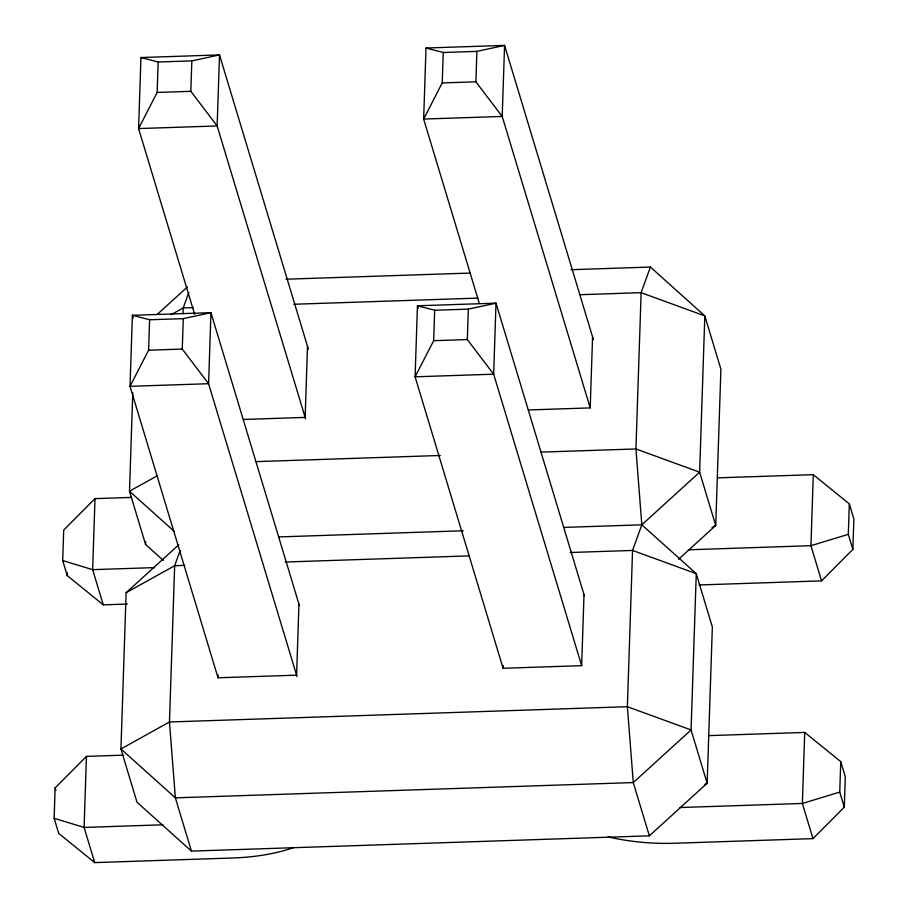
<?xml version="1.0" encoding="UTF-8"?>
<svg xmlns="http://www.w3.org/2000/svg" width="908" height="908" viewBox="0 0 908 908"><rect width="100%" height="100%" fill="white"/><g stroke="black" fill="none" stroke-linecap="round" stroke-linejoin="round"><path stroke-width="1.36" d="M293.012 847.811A118.971 52.789 1.9 0 1 232.754 857.992L94.704 862.6L58.68 833.374L54.128 818.301L55.138 787.86L86.453 756.387L123.068 755.161M127.222 604.047L103.274 604.841L67.249 575.615L62.697 560.542L63.708 530.102L95.011 498.628L131.637 497.414M67.249 575.615L67.34 572.857M86.453 756.387L84.092 827.426L94.704 862.6M95.011 498.628L92.65 569.668L103.274 604.841M308.334 349.126L219.509 54.911L140.944 57.533L138.583 128.573L194.664 314.316M178.774 544.789L126.133 592.697L120.934 748.975L137.017 802.241L191.452 851.114L649.356 835.837L707.15 783.218L712.349 626.94L696.266 573.674L641.831 524.813L635.929 448.949L641.127 292.671L650.4 267.054L571.007 269.699M132.772 392.665L129.504 491.217L145.586 544.494L163.383 560.463M297.007 676.562L208.59 383.709L130.026 386.32L148.594 350.204L149.604 319.764L132.386 315.292L130.026 386.32L218.034 677.822M305.565 418.804L217.148 125.951L138.583 128.573L157.152 92.446L158.174 62.005L140.944 57.533M145.586 544.494L145.677 541.667M183.041 313.578L183.223 307.948L188.785 292.58M133.204 318.004L132.386 315.292L210.951 312.67L208.59 383.709L182.258 349.081L183.28 318.64L210.951 312.67L299.368 605.523M190.828 91.322L191.838 60.881L219.509 54.911L217.148 125.951L190.828 91.322L157.152 92.446M218.113 674.996L218.022 677.788L296.587 675.166L298.948 604.126M307.506 346.368L305.145 417.408L243.423 419.462M593.401 339.615L504.576 45.4L426.011 48.022L423.65 119.062L479.322 303.454M503.18 665.485L503.089 668.277L581.653 665.655L493.657 374.198L415.092 376.809L433.661 340.693L434.671 310.252L417.453 305.78L415.092 376.809L503.1 668.311M528.49 409.951L590.211 407.896L502.215 116.44L423.65 119.062L442.219 82.934L443.24 52.494L426.011 48.022M418.27 308.493L417.453 305.78L496.018 303.159L493.657 374.198L467.325 339.569L468.335 309.129L496.018 303.159L584.434 596.011M475.894 81.811L476.904 51.37L504.576 45.4L502.215 116.44L475.894 81.811L442.219 82.934M581.653 665.655L584.014 594.615M590.211 407.896L592.572 336.857M708.944 735.616L804.726 732.427L802.366 803.455L812.989 838.629L674.939 843.237A118.971 52.789 1.9 0 1 608.099 836.847M717.502 477.858L813.296 474.668L810.935 545.697L821.547 580.882L699.001 584.968M812.989 838.629L844.292 807.167L839.741 792.094L840.751 761.642L804.726 732.427M821.547 580.882L852.862 549.408L848.31 534.335L849.32 503.883L813.296 474.668M844.292 807.167L845.303 776.726L840.751 761.642M852.862 549.408L853.872 518.967L849.32 503.883M180.227 550.339L174.665 565.707L169.467 721.985L175.369 797.848L191.452 851.114M650.4 267.054L704.824 315.916L699.637 472.194L641.831 524.813L632.558 550.43L627.371 706.708L633.273 782.571L649.356 835.837M157.402 314.27L187.332 287.03M678.56 559.283L715.72 525.471L720.907 369.193L704.824 315.916L641.127 292.671L580.167 294.703M171.09 314.69L183.223 307.948L193.154 307.619M157.413 475.701L129.504 491.217L174.518 531.634M126.133 592.697L174.665 565.707L184.585 565.366M712.076 527.491L715.72 525.471L699.637 472.194L635.929 448.949L540.952 452.116M704.733 784.569L707.15 783.218L691.067 729.953L696.266 573.674L632.558 550.43L570.19 552.507M848.31 534.335L810.935 545.697L688.378 549.794M839.741 792.094L802.366 803.455L679.82 807.541M158.174 62.005L191.838 60.881M443.24 52.494L476.904 51.37M286.065 279.21L470.355 273.058M293.806 304.259L478.096 298.108M149.604 319.764L183.28 318.64M434.671 310.252L468.335 309.129M148.594 350.204L182.258 349.081M433.661 340.693L467.325 339.569M255.999 461.627L440.301 455.476M278.915 536.923L463.216 530.771M563.868 527.412L641.831 524.813M285.237 562.018L469.538 555.866M154.632 567.602L92.65 569.668L62.697 560.542M162.975 824.793L84.092 827.426L54.128 818.301M55.138 787.86L55.899 790.369M691.067 729.953L633.273 782.571L175.369 797.848L120.934 748.975L169.467 721.985L627.371 706.708L691.067 729.953"/></g></svg>
